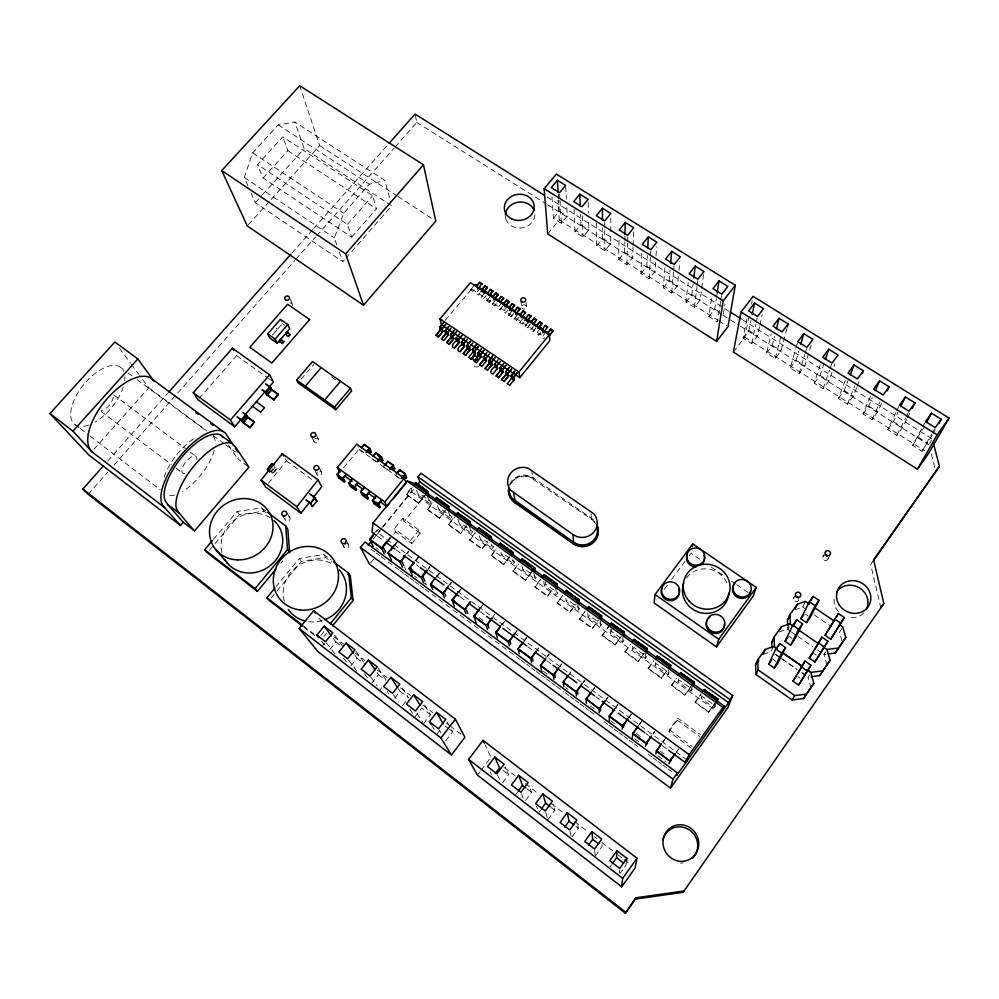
<?xml version="1.0" encoding="UTF-8"?>
<svg xmlns="http://www.w3.org/2000/svg" width="999" height="999" viewBox="0 0 999 999"><rect width="100%" height="100%" fill="white"/><g stroke="black" fill="none" stroke-linecap="round" stroke-linejoin="round"><path stroke-width="0.75" stroke-dasharray="5 3.75" d="M596.428 223.202L596.765 245.704L604.832 250.799L610.701 243.594L610.739 233.067M610.739 231.556L610.789 218.019M611.525 628.721L611.5 631.393L624.013 640.371L622.714 642.107L610.214 633.129L610.239 629.133M633.091 247.078L632.754 257.48L626.885 264.735L618.731 259.59L619.043 237.774M609.515 625.174L602.11 635.589L615.084 644.942L620.654 636.975M618.731 259.59L624.6 252.347L624.825 241.895M624.862 240.409L624.962 235.939M626.885 264.735L627.434 243.032M627.472 241.483L627.597 236.825M633.141 245.592L633.628 230.744M622.714 642.107L622.976 635.589M655.606 262.25L655.019 271.491L649.163 278.821L640.933 273.614L641.895 252.098M644.268 653.159L638.099 661.513L624.974 652.072L630.556 644.08M640.933 273.614L646.79 266.308L647.352 255.469M649.163 278.821L650.374 257.405M650.461 255.881L650.724 251.298M656.006 256.081L656.593 246.828M632.592 649.213L633.89 647.464L646.515 656.53L645.229 658.279L632.592 649.213L632.804 646.128M678.396 276.536L677.522 285.664L671.665 293.044L663.348 287.787L664.984 266.571M619.318 873.089L619.58 869.979M663.348 287.787L669.205 280.419L670.104 269.73M638.099 661.513L643.681 653.496M671.665 293.044L673.551 271.94M673.688 270.429L674.088 265.909M678.983 270.454L679.857 261.338M645.229 658.279L645.866 652.272M703.558 274.5L700.249 299.962L694.405 307.417L686.001 302.098L688.149 282.692M686.001 302.098L691.845 294.68L693.081 284.141M666.62 671.041L661.338 678.271L648.089 668.718L653.696 660.689M382.717 526.735L411.251 491.683L411.8 487.137M694.405 307.417L696.965 286.626M697.152 285.14L697.702 280.682M626.373 862.337L626.036 864.997L620.042 873.438M655.207 665.459L656.493 663.698L669.255 672.864L667.969 674.625L655.207 665.459L655.606 662.499M720.641 301.461L717.382 321.928L708.89 316.558L711.887 295.979M708.89 316.558L714.722 309.078L716.308 298.689M716.533 297.215L717.207 292.757M720.866 300L721.565 295.617M661.338 678.271L666.458 670.891M723.201 314.423L724.924 304.096M667.969 674.625L669.005 668.855M690.983 686.688L684.839 695.192L671.44 685.539L676.56 678.159M759.515 326.873L757.479 336.001L751.66 343.606L743.044 338.149L747.015 318.444M733.378 352.06L744.804 337.175L749.125 316.009M751.585 303.908L752.197 300.886M743.044 338.149L748.863 330.569L750.973 320.429M678.046 681.867L679.332 680.094L692.232 689.36L690.946 691.133L678.046 681.867L678.658 679.045M751.66 343.606L755.893 324.026M756.218 322.515L757.192 317.994M691.383 748.126L668.905 731.693L669.342 729.745L677.697 718.156L700.324 734.59M759.852 325.349L762.212 314.71M668.905 731.693L677.21 720.179L677.697 718.156M786.95 328.409L781.056 350.836L775.249 358.504L766.533 352.997L771.216 333.629M684.839 695.192L690.809 686.625M766.533 352.997L772.352 345.354L774.587 336.326M775.249 358.504L781.717 333.341M690.946 691.133L692.382 685.626M714.722 703.708L708.578 712.299L695.042 702.547L701.036 693.955M811.151 345.254L804.857 365.821L799.063 373.551L790.259 367.994L795.666 348.963M796.091 347.502L797.339 343.107M790.259 367.994L796.053 360.289L798.626 351.411M701.136 698.451L702.422 696.665L715.446 706.018L714.16 707.816L701.136 698.451L701.947 695.754M799.063 373.551L804.744 354.657M805.182 353.196L806.493 348.838M831.955 372.315L828.908 380.969L823.126 388.761L814.222 383.141L820.391 364.46M814.222 383.141L820.017 375.362L824.874 360.839M247.964 185.889L244.28 177.497L252.622 152.847L278.246 124.85L294.855 122.065L384.84 180.432L390.859 202.772M708.578 712.299L714.585 703.683M823.126 388.761L829.557 370.217M830.057 368.781L831.543 364.498M833.978 366.546L835.002 363.648M714.16 707.816L716.483 701.261M856.618 387.774L853.208 396.266L847.439 404.133L838.448 398.451L845.366 380.132M336.838 244.905L334.34 237.887L343.731 213.249L369.318 184.228L384.84 180.432M838.448 398.451L844.23 390.609L848.039 380.631M847.439 404.133L854.644 385.939M857.179 386.363L860.014 379.283M881.543 403.409L877.771 411.725L872.015 419.667L862.924 413.923L870.629 395.966M862.924 413.923L868.693 406.019L872.327 397.627M872.015 419.667L880.007 401.848M793.456 598.276L794.467 596.041M773.388 646.503L771.103 651.51L762.974 654.445M779.058 632.005L787.137 629.083L789.635 623.801M789.185 626.96L787.936 629.607L787.786 626.885M822.976 556.93L824.712 553.271M906.73 419.205L902.609 427.36L896.852 435.364L887.674 429.558L896.165 411.975M896.815 410.626L898.775 406.568M794.655 609.902L802.697 607.005L805.406 601.435M887.674 429.558L893.431 421.578L898.089 412M827.959 559.078L829.744 555.432M896.852 435.364L905.643 417.919M906.318 416.583L908.353 412.55M907.417 417.857L910.176 412.425M932.204 435.189L921.965 451.236L912.674 445.367L921.99 428.171M922.701 426.848L924.849 422.877M912.674 445.367L923.513 427.934M921.965 451.236L931.567 434.178M932.317 432.867L934.527 428.933M932.954 433.853L935.214 429.87M929.632 443.731L931.655 440.159M872.876 561.013L870.741 564.635L880.843 607.904M809.477 674.937L808.066 677.272L810.926 687.974M825.486 651.972L823.963 654.457L826.96 665.134M825.586 652.072L824.063 654.557L826.797 654.095M842.007 628.221L839.572 632.167L842.494 642.644M609.702 867.319L611.413 864.909M595.179 856.106L602.035 846.553L601.922 843.568M676.897 751.236L678.608 748.85M676.798 751.61L678.496 749.225M663.311 741.258L665.883 737.699M663.099 741.832L664.897 739.347M695.042 702.547L700.898 694.417M572.29 836.588L578.296 828.308L577.385 822.801M653.071 733.741L654.782 731.38M653.009 734.14L654.72 731.78M638.773 725.049L642.207 720.341M638.561 725.699L641.258 722.002M671.44 685.539L676.473 678.633M547.952 819.63L554.82 810.251L553.196 804.232M628.646 717.607L631.218 714.085M628.608 718.031L631.181 714.522M615.347 707.841L617.919 704.332M538.773 812.549L540.484 810.201M615.172 708.503L617.869 704.832M648.089 668.718L653.621 661.188M606.181 699.312L607.904 696.99M606.181 699.762L607.904 697.439M525.574 800.524L531.593 792.394L529.108 785.401M664.273 589.285L667.969 584.315M671.653 579.345L685.514 560.714M689.21 555.744L691.058 553.259L701.211 560.239M592.17 690.809L594.742 687.337M592.919 690.284L594.717 687.861M515.634 794.68L517.357 792.357M624.974 652.072L630.519 644.605M583.104 682.367L584.827 680.057M583.141 682.829L584.865 680.531M615.084 644.942L621.266 636.65M610.214 633.129L611.5 631.393M502.584 782.791L508.603 774.725L505.244 766.82M600.436 626.098L601.735 624.375L589.348 615.496L588.061 617.207L600.436 626.098L600.299 619.33M569.23 673.95L570.953 671.665M569.118 674.662L570.916 672.252M602.11 635.589L608.591 626.96M477.422 775.124L480.119 771.553M481.019 770.354L490.909 757.242L485.002 744.58M559.415 666.745L561.138 664.46M559.49 667.232L562.062 663.811M585.002 611.388L579.482 619.293L592.32 628.546L597.864 620.616M592.32 628.546L598.513 620.329M579.482 619.293L585.039 611.95M578.384 610.252L579.682 608.541L567.42 599.75L566.133 601.448L578.384 610.252L577.859 603.234M546.54 657.28L549.125 653.87M547.352 656.818L549.163 654.432M536.825 650.137L538.548 647.876M536.925 650.649L538.648 648.388M562.587 595.292L557.08 603.146L569.792 612.312L575.312 604.42M569.792 612.312L575.986 604.158M524.025 641.52L527.634 636.8M557.08 603.146L562.649 595.866M540.384 579.358L534.915 587.175L547.489 596.241L552.984 588.399M547.489 596.241L552.809 589.323M543.756 581.418L544.418 585.851L556.543 594.567L557.842 592.869L545.716 584.165L545.279 581.193M445.754 740.721L452.659 731.718L450.586 728.021M523.726 641.221L526.573 637.512M544.418 585.851L545.716 584.165M437.013 733.965L439.597 730.606M515.072 632.929L516.97 630.456M515.197 633.453L517.095 630.993M534.927 579.033L536.226 577.347L524.213 568.731L522.927 570.404L534.927 579.033L533.653 571.54M423.601 723.626L430.507 714.685L424.225 704.295M501.498 624.887L503.409 622.427M501.823 625.212L505.444 620.529M534.915 587.175L540.484 579.957M414.947 716.932L421.853 708.041L430.507 714.685M492.944 616.67L494.842 614.223M531.63 572.327L525.424 580.344L531.818 571.341M402.547 705.594L407.729 698.95M513.536 563.648L514.835 561.987L502.934 553.446L501.635 555.107L513.536 563.648L512.687 559.677M480.457 607.504L482.355 605.069M480.769 607.904L483.479 604.42M525.424 580.344L512.974 571.366L518.419 563.598M512.974 571.366L518.543 564.21M394.842 697.876L400.025 691.258L398.364 688.723M509.79 556.655L503.583 564.61L509.015 556.843M503.583 564.61L491.258 555.719L496.678 547.989M491.258 555.719L496.828 548.626M475.149 532.542L469.755 540.234L481.955 549.025L487.287 542.27M379.995 689.947L381.718 687.749M492.345 548.426L493.643 546.778L481.868 538.324L480.569 539.959L492.345 548.426L491.321 544.343M458.678 591.508L460.589 589.098M459.028 591.932L461.738 588.473M371.516 683.403L378.421 674.65L376.76 672.227M449.363 584.665L451.261 582.255M449.587 585.264L451.486 582.854M481.955 549.025L487.362 541.308M436.176 576.885L439.985 572.09M471.366 533.354L472.664 531.718L461.001 523.339L459.702 524.975L471.366 533.354L468.943 524.962M436.6 577.26L440.222 572.702M469.755 540.234L475.337 533.191M350.999 665.809L357.055 658.216L354.32 654.42M428.159 569.517L430.057 567.132M466.77 525.786L460.551 533.603L465.934 525.924M427.909 568.906L429.807 566.52M268.394 483.366L286.463 460.814L285.065 458.441M414.847 561.201L418.656 556.455M416.196 560.476L418.918 557.08M450.586 518.419L451.885 516.795L440.347 508.516L439.048 510.127L450.586 518.419L447.814 509.815M460.551 533.603L448.464 524.9L453.846 517.245M448.464 524.9L454.982 516.758M411.775 543.668L420.179 533.229L418.931 530.082L402.747 518.319L394.293 528.746L395.691 531.905L411.775 543.668L410.477 540.571L394.293 528.746M405.719 554.495L408.579 550.936M329.845 649.475L335.889 641.957L332.28 637.087M406.943 553.933L408.853 551.573M445.579 510.589L439.36 518.331L444.717 510.701M430.02 503.633L431.318 502.035L419.88 493.818L418.581 495.429L430.02 503.633L426.898 494.805M323.801 636.713L326.735 633.079M439.36 518.331L427.397 509.715L432.742 502.11M427.397 509.715L432.992 502.797M321.815 646.815L324.712 643.219M410.477 540.571L418.931 530.082M388.161 539.71L390.06 537.362M424.6 495.529L418.381 503.221L423.713 495.616M388.461 540.359L390.359 538.011M370.454 563.036L375.312 557.055M387.924 541.483L392.782 535.489M393.756 534.29L395.691 531.905M420.179 533.229L404.096 521.54L426.698 493.656M320.841 635.476L324.65 630.756M394.68 544.505L397.54 540.971M394.205 546.103L397.827 541.62M546.353 331.543L541.895 337.025L544.305 338.798M535.814 327.959L533.154 331.418L530.744 329.658L534.315 325.287M533.154 331.418L535.676 328.321M540.771 327.872L536.313 333.341L538.723 335.102L540.409 333.029M418.381 503.221L406.531 494.692L406.256 493.993L411.863 487.112M375.324 532.155L377.235 529.82M406.531 494.692L412.125 487.824M376.723 531.48L378.546 529.258M540.484 332.729L538.723 335.102M381.73 527.947L377.797 532.779L687.424 760.251M373.102 539.223L376.024 535.626M376.998 534.44L381.868 528.459M382.842 527.26L414.96 487.812M527.897 322.902L525.212 326.173L527.872 322.714M530.244 324.288L527.597 327.747L525.199 325.986M527.597 327.747L530.119 324.65M596.765 245.704L602.634 238.511L602.559 227.934M532.554 327.66L530.744 329.658M519.18 316.983L516.52 320.417L519.055 317.345M522.365 319.243L519.68 322.515L523.226 317.969M519.655 322.327L522.052 324.076L523.813 321.715M511.326 311.963L508.653 315.209L513.086 309.615M513.661 313.336L511.013 316.77L513.536 313.698M516.833 315.597L514.16 318.856L518.593 313.249M574.038 209.166L575.012 231.943L583.004 237L588.873 229.857L588.611 219.193M502.672 306.081L500.024 309.515L502.559 306.456M507.592 305.994L503.159 311.588L505.506 313.137L508.166 309.702M275.749 587.012L299.35 558.466L323.813 554.545L331.256 560.114M271.129 598.089L275.999 592.182M276.985 590.996L301.386 561.438L325.699 557.542L331.855 562.162M575.012 231.943L580.881 224.825L580.519 214.111M494.892 301.111L492.207 304.345L496.653 298.776M551.972 196.803L553.458 218.331L561.363 223.326L567.245 216.234L566.695 205.444M280.856 563.149L282.804 560.801M496.316 303.546L494.555 305.894L496.241 303.858M502.122 302.385L497.652 307.767L500.024 309.515M343.581 467.757L358.991 449.263L357.867 446.728M553.458 218.331L559.34 211.264L558.678 200.424M489.448 297.515L486.763 300.736L491.196 295.18M490.846 299.95L489.098 302.285L491.633 299.238M547.689 233.878L559.24 219.98L558.004 200.1M480.332 288.024L475.861 293.369L478.221 295.092L479.907 293.069M483.978 293.743L481.318 297.14L483.653 298.689L486.188 295.642M485.402 296.353L483.653 298.689M473.176 286.775L470.492 289.985L474.038 285.514M445.367 320.254L471.603 288.948L471.116 286.426M470.454 289.785L472.802 291.508L475.449 288.112M272.877 473.264C282.842 457.792 273.838 477.772 270.766 471.703M209.315 550.362L239.523 514.697L263.923 511.213L266.308 512.999M269.705 472.502L274.213 467.182L274.962 467.732L271.353 471.99M213.511 539.298L237.113 511.476L261.676 507.954L266.483 511.563M300.999 379.345L313.848 364.385M247.69 466.246L237.662 458.803L239.448 456.705M251.024 192.882L255.307 202.685L342.819 261.738L344.855 259.415M345.866 258.242L391.67 205.744L304.233 148.601L294.855 122.065M351.66 237.138L376.448 208.828L372.639 195.679L282.742 136.875L257.492 164.56L263.074 177.997L351.66 237.138L347.427 224.375L257.492 164.56M272.415 335.09L282.43 323.626L280.919 320.429M347.427 224.375L372.639 195.679M198.976 398.539L236.651 355.607L235.252 353.147M88.199 494.318L107.83 472.102M114.036 465.084L294.88 260.414M295.916 259.24L315.547 237.025M316.583 235.851L394.081 148.139M395.117 146.965L416.82 122.415L415.022 114.086M107.717 461.026L167.72 393.269M291.895 253.097L312.587 229.733M313.624 228.559L388.124 144.455M94.031 449.225L148.751 387.824L139.585 375.449M248.314 224.787L270.042 200.674M271.079 199.538L319.705 145.592L299.712 85.739M255.307 202.685L261.551 195.779M262.6 194.63L304.233 148.601M263.074 177.997L287.887 150.662L282.742 136.875M594.805 522.252A15.747 15.01 -0.8 0 0 591.833 519.555L529.482 476.798A14.735 13.899 -8.9 0 0 510.352 484.727M546.99 196.965L729.108 311.338M742.307 319.618L932.342 438.973M559.34 211.264L567.245 216.234M580.881 224.825L588.873 229.857M602.634 238.511L610.701 243.594M624.6 252.347L632.754 257.48M646.79 266.308L655.019 271.491M669.205 280.419L677.522 285.664M691.845 294.68L700.249 299.962M714.722 309.078L719.567 312.138M748.863 330.569L757.479 336.001M772.352 345.354L781.056 350.836M796.053 360.289L804.857 365.821M820.017 375.362L828.908 380.969M844.23 390.609L853.208 396.266M868.693 406.019L877.771 411.725M893.431 421.578L902.609 427.36M918.418 437.312L927.696 443.156M416.82 122.415L546.166 203.871M547.489 204.695L721.715 314.423M723.039 315.247L738.885 325.224M740.197 326.061L928.945 444.917M559.24 219.98L717.494 319.93M718.805 320.754L726.723 325.749M744.804 337.175L924.762 450.824M319.705 145.592L396.653 195.629M397.952 196.478L433.166 219.38M278.246 124.85L369.318 184.228M287.887 150.662L376.448 208.828M471.603 288.948L544.705 337.262M486.725 300.549L489.098 302.285M492.182 304.158L494.555 305.894M508.628 315.035L511.013 316.77M514.135 318.669L516.52 320.417M252.622 152.847L343.731 213.249M244.28 177.497L334.34 237.887M802.697 607.005L806.518 609.602M814.148 614.81L831.942 626.96M805.681 614.373L807.916 615.896M711.363 567.22L724.05 575.948M731.668 581.181L735.476 583.803M736.738 584.665L748.164 592.519M787.137 629.083L790.958 631.718M791.658 632.18L797.327 636.113M797.876 636.463L812.786 646.753M817.694 650.162L821.515 652.797M788.748 636.101L792.12 638.423M814.073 653.596L816.333 655.157M509.602 484.453A15.547 14.66 -8.9 0 1 533.291 477.897L591.795 518.581A15.784 15.047 -0.8 0 1 594.78 521.278M775.961 654.507L780.943 657.979M782.18 658.841L797.115 669.255M802.085 672.714L805.818 675.324M774.924 654.17L780.032 657.729M781.305 658.616L796.603 669.28M801.697 672.839L805.519 675.499M772.452 658.928L775.811 661.276M797.789 676.635L800.062 678.221M282.43 323.626L284.89 325.337M276.049 328.234C279.495 328.259 274.663 333.778 273.526 331.119M331.481 376.81L336.513 380.357M236.651 355.607L267.32 377.572M268.544 378.459L272.228 381.094M364.111 452.847L359.877 450.062M375.899 461.313L371.64 458.491M383.316 466.633L388.998 470.966M396.328 475.974L400.786 479.183M358.991 449.263L401.111 479.495M411.251 491.683L716.62 711.226M406.256 493.993L418.119 502.522M427.147 509.04L439.123 517.657M448.251 524.238L460.339 532.942M469.567 539.585L481.78 548.389M491.096 555.094L503.434 563.985M512.837 570.766L525.312 579.745M534.815 586.588L547.415 595.666M557.005 602.584L569.742 611.75M579.445 618.731L592.307 627.996M602.097 635.064L615.097 644.417M624.999 651.56L638.136 661.013M648.151 668.231L661.413 677.784M671.528 685.077L684.939 694.742M695.167 702.097L708.728 711.862M677.21 720.179L699.675 736.513M669.342 729.745L691.97 746.278M286.463 460.814L313.274 480.482M377.397 536.076L383.666 540.684M396.216 549.912L402.485 554.52M416.296 564.685L418.806 566.52M460.227 596.99L466.508 601.61M480.319 611.763L485.339 615.459M528.009 646.852L533.029 650.536M546.84 660.701L551.86 664.385M595.791 696.703L600.811 700.399M646.003 733.628L648.513 735.476M662.325 745.629L667.344 749.325M479.021 617.582L485.152 622.102M636.475 733.641L641.271 737.187M660.152 751.098L665.009 754.67M376.061 547.664L378.346 549.35M414.772 576.261L417.107 577.984M424.113 583.154L426.448 584.877L425.362 582.355M543.331 671.191L547.052 673.95M565.521 687.587L568.031 689.447M590.259 705.856L597.165 710.951M610.614 720.891L616.433 725.187M634.69 738.673L641.733 743.88M657.841 755.768L666.146 761.9M269.493 470.579L272.665 472.914M371.029 549.175L374.787 551.947M376.036 552.884L379.795 555.656M381.044 556.593L398.589 569.567M399.85 570.491L403.608 573.276M404.857 574.2L408.616 576.985M409.865 577.909L413.623 580.694M414.885 581.618L418.643 584.39M419.892 585.327L423.651 588.099M424.9 589.035L520.129 659.477M521.378 660.401L525.137 663.186M526.398 664.11L530.157 666.895M531.406 667.819L535.164 670.604M536.413 671.528L540.172 674.313M541.433 675.237L545.192 678.021M546.441 678.945L550.199 681.73M551.448 682.654L555.207 685.439M556.468 686.363L563.985 691.92M565.234 692.844L568.993 695.629M570.254 696.553L574.013 699.337M575.262 700.262L579.02 703.046M580.269 703.97L584.028 706.755M585.289 707.679L589.048 710.464M590.297 711.388L594.055 714.173M604.083 721.59L607.842 724.362M609.09 725.299L612.849 728.071M614.098 729.008L617.857 731.78M619.118 732.704L622.877 735.489M624.125 736.413L627.884 739.198M629.133 740.122L632.891 742.906M634.153 743.83L637.911 746.615M647.939 754.033L651.698 756.805M652.946 757.741L656.705 760.514M657.954 761.45L661.713 764.223M662.974 765.159L666.733 767.931M667.981 768.855L671.74 771.64M148.751 387.824L206.93 430.906M213.112 435.489L224.263 443.743M225.499 444.667L235.402 451.998M120.767 367.507L123.277 369.368M128.284 373.077L132.043 375.861M137.063 379.57L205.956 430.606M113.799 394.892L185.24 448.401M190.172 452.097L196.328 456.705M101.086 411.363L171.291 464.423M176.224 468.144L182.38 472.802M75.437 424.9L79.133 427.722M80.357 428.658L88.961 435.239M90.185 436.176L160.227 489.71M333.953 636.725L343.843 644.318M354.957 652.859L364.847 660.439M377.197 669.929L387.075 677.522M400.674 687.949L410.552 695.541M422.914 705.032L432.792 712.612M446.378 723.051L448.851 724.949M450.087 725.898L461.213 734.44M504.458 767.644L515.559 776.161M525.412 783.74L538.973 794.143M551.298 803.608L564.847 814.023M574.712 821.59L588.261 831.992M594.43 836.725L596.89 838.623M601.823 842.407L612.911 850.923M617.844 854.707L622.777 858.491M624.013 859.44L630.169 864.172M335.889 641.957L340.634 645.604M357.055 658.216L365.434 664.672M378.421 674.65L385.689 680.244M400.025 691.258L408.591 697.839L400.611 685.426M445.005 725.836L448.276 728.358M449.375 729.195L452.659 731.718M502.997 770.416L508.603 774.725M527.047 788.91L531.593 792.394M551.373 807.604L554.82 810.251M575.973 826.523L578.296 828.308M303.197 625.711L316.508 635.963M303.646 627.035L315.959 636.538M321.541 641.021L325.262 645.791M326.448 642.894L337.275 656.967M343.594 658.229L346.391 661.937M237.113 511.476L239.523 514.697M348.551 659.977L356.718 670.941M119.43 348.214L130.432 363.062M131.344 364.31L138.674 374.2M318.993 617.956L323.451 623.988M334.528 635.152L344.193 648.339M364.623 673.925L368.931 679.844M370.904 677.26L377.272 686.138M355.756 650.961L363.686 662.175M387.1 691.445L388.823 693.918M261.676 507.954L263.923 511.213M299.35 558.466L301.386 561.438M393.419 694.605L398.376 701.86M378.034 668.044L386.101 679.982M228.396 445.054L237.662 458.803M282.155 515.134L285.514 520.229M409.827 709.203L413.236 714.36M287.175 513.361L289.66 517.195M417.07 713.523L422.789 722.364M323.813 554.545L325.699 557.542M431.68 725.424L434.727 730.306M272.952 464.485L274.962 467.732M439.335 730.119L440.934 732.766M342.182 543.881L344.255 547.514M447.127 721.865L449.887 726.797M346.366 540.771L348.713 544.979M315.185 471.053L316.983 474.363M319.305 468.019L321.666 472.44M311.663 437.15L314.061 441.783M316.171 434.852L318.531 439.498M490.147 771.79L491.446 774.4M497.527 775.062L499.925 780.132M404.445 566.908L405.656 569.517M289.935 298.551L292.42 304.083M402.747 518.319L404.096 521.54M521.466 793.643L523.626 799M416.658 490.209L418.581 495.429M339.323 251.923L342.819 261.738M536.513 806.168L537.412 808.715M437.562 505.756L439.048 510.127M545.654 812.437L547.489 818.193M457.967 519.293L459.702 524.975M479.445 535.814L480.569 539.959M931.268 453.946L935.901 472.015M501.011 552.422L501.635 555.107M570.029 831.23L571.153 836.463M522.04 565.834L522.927 570.404M531.655 470.079L532.854 478.546M533.291 477.897L533.441 478.946A15.509 14.635 -8.9 0 0 509.79 485.477M505.132 213.911L505.731 218.519M555.644 587.312L556.543 594.567M520.804 300.349L521.665 307.33A2.435 2.185 -7.7 0 1 524.787 304.857A2.435 2.185 -7.7 0 1 525.874 308.391A2.435 2.185 -7.7 0 1 521.84 307.879M525.998 302.41L526.485 306.606M565.834 598.588L566.133 601.448M594.705 850.474L595.067 854.694M558.291 194.218L558.578 198.863M559.64 194.243L559.915 198.826M560.002 200.362L561.363 223.326M587.849 613.061L588.061 617.207M565.734 186.938L566.371 199.276M591.096 513.898L591.271 519.18L594.13 521.778A14.96 14.248 -0.8 0 1 595.579 523.838M582.317 215.834L583.004 237M591.795 518.581L591.833 519.555M588.199 202.435L588.461 213.099M604.707 222.44L604.732 228.409M604.745 229.895L604.832 250.799M221.928 552.497A31.668 29.008 -34.7 0 1 234.915 519.617A31.668 29.008 -34.7 0 1 270.317 517.769M322.277 620.554A32.368 30.257 -35.9 0 1 308.466 621.665M284.328 601.211A32.368 30.257 -35.9 0 1 296.753 566.67A32.368 30.257 -35.9 0 1 333.466 564.797M686.438 578.009A23.302 22.153 19.3 0 1 709.452 569.255A23.302 22.153 19.3 0 1 727.984 585.976M124.813 376.748A36.601 18.057 -50.7 0 1 124.65 380.644M123.202 387.088A36.601 18.057 -50.7 0 1 94.98 422.127M88.636 425.124A36.601 18.057 -50.7 0 1 80.17 426.436M78.871 426.248A36.601 18.057 -50.7 0 1 83.679 384.64A36.601 18.057 -50.7 0 1 123.664 371.316M213.212 436.201A37.45 15.747 -51.6 0 1 215.309 443.931M214.248 450.462A37.45 15.747 -51.6 0 1 182.417 491.62M174.65 495.005A37.45 15.747 -51.6 0 1 166.371 494.405M164.198 477.122A37.45 15.747 -51.6 0 1 196.528 437.05M184.74 473.514A10.702 4.495 -51.6 0 1 182.692 467.12A10.702 4.495 -51.6 0 1 191.671 456.755A10.702 4.495 -51.6 0 1 196.778 459.627M113.262 397.015A10.477 5.107 -50.8 0 1 101.236 410.427M314.71 438.973A2.51 2.285 -25.2 0 1 318.681 439.872A2.51 2.285 -25.2 0 1 315.884 442.957A2.51 2.285 -25.2 0 1 314.273 439.448M828.121 558.441A2.71 2.498 23.3 0 1 825.624 560.539A2.71 2.498 23.3 0 1 822.851 558.441A2.71 2.498 23.3 0 1 824.4 555.619M798.713 599.512A2.735 2.547 25.6 0 1 794.842 601.485A2.735 2.547 25.6 0 1 794.23 597.202M289.935 302.947A2.41 2.123 -21.2 0 1 292.407 305.731M478.471 366.084A2.46 2.248 -11.5 0 1 475.024 366.596A2.46 2.248 -11.5 0 1 474.587 363.449M288.661 516.458A2.572 2.36 -31.4 0 1 289.935 519.38A2.572 2.36 -31.4 0 1 286.913 521.078A2.572 2.36 -31.4 0 1 285.115 518.444M319.755 471.053A2.535 2.323 -26.8 0 1 321.666 474.05A2.535 2.323 -26.8 0 1 318.069 475.524A2.535 2.323 -26.8 0 1 317.42 472.003M347.39 543.681A2.585 2.41 -30.1 0 1 348.726 546.665A2.585 2.41 -30.1 0 1 345.691 548.389A2.585 2.41 -30.1 0 1 343.831 545.704M534.927 214.835A14.835 12.987 -7.6 0 1 520.429 228.047A14.835 12.987 -7.6 0 1 505.357 216.284M863.735 612.999A17.27 15.922 27.7 0 1 847.539 617.057M838.623 611.688A17.27 15.922 27.7 0 1 834.177 598.389M683.378 862.811A18.282 17.483 61.1 0 1 680.294 863.024"/><path stroke-width="1.5" d="M609.303 721.128L609.34 716.008L614.485 709.003M611.363 623.251L624.363 632.005L624.175 636.45M624.987 234.44L625.249 222.502L633.728 227.784L627.634 235.277L619.155 229.982L625.249 222.502M622.24 729.12L622.389 726.098L623.738 724.263L623.576 727.297M627.784 718.781L622.614 726.236L627.759 719.205M647.764 247.715L648.326 236.875L656.892 242.208L650.799 249.762L642.245 244.405L648.326 236.875M612.275 863.71L616.558 857.716L616.945 850.736L626.873 858.353L626.535 861.013M634.215 639.622L647.377 648.488L647.015 652.01M670.616 263.611L671.64 251.386L680.294 256.78L674.213 264.41L665.559 258.991L671.64 251.386M632.317 738.136L632.717 733.716M645.529 746.315L645.928 743.468L632.742 733.703L637.924 726.236M720.429 713.96L724.725 706.43L412.362 482.604L407.192 481.043L373.002 522.889L371.99 532.092L376.323 535.277M621.703 886.862L622.664 878.371L636.987 858.178L483.041 740.359L468.618 759.39L477.422 775.124L621.703 886.862L635.102 867.956L636.987 858.178M655.057 594.53L654.108 602.946L716.433 646.865L753.234 596.016L756.268 587.412L692.769 543.906L655.057 594.53L718.718 639.248L716.433 646.865M693.793 278.109L695.204 266.059L703.945 271.503L697.889 279.196L689.135 273.726L695.204 266.059M657.317 656.156L670.654 665.147L670.054 668.518M651.36 736.113L646.166 743.593L651.298 736.513M646.865 744.48L647.277 741.608L645.953 743.443M717.207 292.757L719.018 280.894L727.859 286.388L721.802 294.156L712.961 288.624L719.018 280.894M716.595 341.383L723.201 300.824L735.314 285.277L556.406 174.101L544.168 188.661L547.689 233.878L716.595 341.383L728.034 326.586L735.314 285.277M692.282 546.578L692.769 543.906M625.424 913.261L635.714 897.814L684.015 890.983L683.141 892.332L635.401 899.088L625.424 913.261L88.199 494.318L82.88 489.06L103.571 465.696M655.856 753.945L656.455 750.773L661.6 743.643M741.033 312L733.378 352.06L917.444 469.218L928.695 453.321L949.05 418.082L753.121 296.341L741.033 312L937.149 434.865L949.05 418.082M752.172 314.635L754.582 303.034L763.561 308.629L757.517 316.483L748.538 310.876L754.582 303.034M680.656 672.876L694.168 681.992L693.331 685.202M776.448 328.808L779.058 318.269L788.136 323.926L787.349 326.91M669.068 763.698L669.73 761.026L675.187 753.621M635.401 899.088L635.714 897.814M670.391 761.837L671.078 759.153M670.491 788.111L673.039 779.145L677.459 772.939L364.947 541.945L360.464 547.452L369.48 564.235L670.491 788.111L727.921 707.504L732.704 695.479L420.966 473.251L418.044 476.848L419.817 481.83L728.596 702.634L676.748 775.349L677.459 772.939M800.773 344.018L803.783 333.666L812.949 339.373L806.93 347.377L797.751 341.646L803.783 333.666M704.245 689.76L717.931 699L716.845 702.072M825.361 359.39L828.77 349.225L838.049 354.995L832.042 363.074L822.751 357.267L828.77 349.225M850.224 374.937L854.033 364.96L863.411 370.791L862.274 373.626M728.596 702.634L732.704 695.479M807.142 669.992L810.888 672.602L813.798 683.428L803.571 698.513L792.17 699.987L756.043 674.537L755.581 664.81L757.654 659.989L765.147 649.487L773.388 646.503L777.135 649.113M875.349 390.646L879.582 380.856L889.06 386.763L887.174 390.921M762.974 654.445L765.147 649.487M756.043 674.537L758.129 669.842L757.654 659.989M772.015 647.777L771.74 642.27L774.025 637.162L781.443 626.76L789.635 623.801L792.956 626.061M780.244 629.382L781.443 626.76M787.712 625.524L787.399 620.067L789.897 614.672L797.239 604.37L805.406 601.435L809.265 604.07M768.706 664.198L775.786 649.038L779.682 643.556L785.551 647.627L778.059 662.849L774.312 668.131L768.706 664.198L771.703 659.989M795.304 608.516L797.239 604.37M778.371 646.353L779.682 643.556M785.052 641.308L792.806 625.224L796.665 619.792L802.522 623.813L794.355 639.972L790.646 645.192L785.052 641.308L788.011 637.137M794.03 625.224L796.665 619.792M900.748 406.518L905.406 396.94L914.997 402.909L912.237 408.341M774.312 668.131L781.655 653.121L785.551 647.627M800.898 618.768L809.302 601.773L813.124 596.403L818.98 600.374L810.164 617.432L806.493 622.614L800.898 618.768L803.833 614.635M811.151 600.374L813.124 596.403M790.646 645.192L798.663 629.258L802.522 623.813M806.493 622.614L815.159 605.756L818.98 600.374M926.423 422.577L931.518 413.199L941.22 419.243L938.96 423.226M792.931 681.156L805.007 661.126L810.938 665.247L798.588 685.127L792.931 681.156L796.665 675.848M668.593 750.249L684.914 762.249L689.198 754.695L722.914 707.442L724.725 706.43M798.176 673.164L805.007 661.126M917.444 469.218L937.149 434.865M809.24 658.066L821.952 637.15L827.871 641.221L814.897 661.987L809.24 658.066L812.936 652.809M815.184 648.888L821.952 637.15M825.049 635.327L838.386 613.548L844.292 617.557L830.706 639.21L825.049 635.327L834.664 619.917M836.151 617.37L838.386 613.548M798.588 685.127L810.938 665.247M792.17 699.987L794.779 695.616L806.343 694.118L813.798 683.428M814.897 661.987L827.871 641.221M830.706 639.21L844.292 617.557M933.453 443.281L939.397 466.308L873.413 560.826M803.571 698.513L806.343 694.118M811.151 676.685L819.667 675.586L830.044 660.302L827.097 649.575L823.213 646.877M830.044 660.302L819.667 675.586M828.208 653.908L835.264 652.996L845.778 637.512L842.806 626.91L840.234 625.149M845.778 637.512L835.264 652.996M880.843 607.904L883.84 603.508L873.588 559.815L939.397 466.308M683.141 892.332L883.84 603.508M941.22 419.243L935.264 427.622L925.561 421.553L931.518 413.199M755.581 664.81L758.865 660.202M771.74 642.27L773.363 639.997M787.399 620.067L789.822 616.683M626.873 858.353L619.705 868.418L609.777 860.776L616.945 850.736M716.258 701.335L717.931 699M716.483 701.261L717.769 699.45L709.315 693.356L717.769 699.45M674.225 755.194L669.954 761.151L656.455 750.773M588.374 845.291L592.657 839.347L591.957 831.568L601.76 839.085L594.592 849.063L584.777 841.495L591.957 831.568M660.414 745.566L656.393 751.148L669.73 761.026M702.709 691.633L704.382 689.298M914.997 402.909L909.028 411.213L899.437 405.219L905.406 396.94M692.494 684.303L694.168 681.992M692.744 684.253L694.043 682.454L680.881 673.001M718.718 639.248L756.268 587.412M564.735 827.072L569.018 821.178L567.232 812.599L560.052 822.452L569.755 829.919L576.935 820.042L567.232 812.599M632.742 733.703L637.662 726.935M679.083 674.7L680.756 672.389M889.06 386.763L883.079 394.992L873.588 389.061L879.582 380.856M668.968 667.444L670.654 665.147M669.268 667.419L670.566 665.646L657.542 656.281M863.411 370.791L857.417 378.946L848.039 373.077L854.033 364.96M541.346 809.04L545.641 803.196L542.807 793.855L535.614 803.608L545.204 811.001L552.385 801.21L542.807 793.855M614.273 709.727L609.34 716.433L622.389 726.098M655.544 658.166L657.392 655.656M656.218 658.066L657.517 656.306L670.566 665.646M599.113 708.89L605.319 700.474M604.47 702.085L599.325 709.04L586.151 698.9L591.308 691.97M645.529 650.998L647.377 648.488M646.028 650.761L647.327 649L634.44 639.735M587.512 697.552L586.188 699.35L586.438 703.308M588.423 696.34L591.121 692.707M518.206 791.208L522.514 785.414L518.643 775.324L511.438 784.989L520.929 792.294L528.121 782.604L518.643 775.324M632.404 641.583L634.253 639.098M576.073 691.895L582.242 683.516M581.43 685.139L576.273 692.045L563.211 681.98L568.369 675.099M622.502 634.49L624.363 632.005M623.039 634.29L624.338 632.542M564.61 680.669L563.274 682.454L576.061 691.92L576.46 695.941M566.408 678.271L568.219 675.861M495.329 773.563L499.625 767.831L494.755 757.005L487.549 766.57L496.915 773.8L504.12 764.198L494.755 757.005M609.515 625.174L611.363 622.702M610.264 625.137L611.563 623.388L623.189 631.68L611.563 623.388M553.946 679.308L553.246 675.099L558.553 667.881M558.628 668.368L553.471 675.212L540.509 665.234L545.679 658.416M599.712 618.156L601.573 615.684L588.711 606.48L586.863 608.94M600.274 617.981L601.585 616.246L588.96 607.167L597.789 613.536M545.554 659.19L540.609 665.721L553.246 675.099M451.423 754.982L464.91 737.287L455.369 719.18L313.649 610.726L299.176 628.508L317.944 651.61L451.423 754.982L440.934 737.999L299.176 628.508M536.063 651.785L530.906 658.566L535.963 651.273M531.655 662.849L530.681 658.441L532.042 656.668L532.991 661.088M788.136 323.926L782.105 331.855L773.026 326.173L779.058 318.269M577.16 601.985L579.02 599.537L566.296 590.434L564.435 592.857M577.759 601.835L579.058 600.124L575.312 597.427L579.083 600.099M519.505 647.427L523.126 642.707M564.497 593.443L566.296 590.434M554.845 585.976L556.693 583.566L544.105 574.55L542.245 576.947M555.469 585.864L556.768 584.153L554.308 582.367L556.768 584.153M440.934 737.999L455.369 719.18M519.28 653.708L518.044 648.663L522.789 642.469M514.248 634.69L508.566 642.095L514.123 634.165M509.39 645.791L508.354 641.97L509.715 640.209L510.739 644.043M497.502 638.024L495.804 632.267L500.549 626.123M500.024 627.547L495.966 632.792L508.354 641.97M429.408 721.765L436.625 712.412L445.741 719.405L438.524 728.795L429.408 721.765L430.931 724.213M543.081 576.985L544.393 575.287L551.823 580.606M492.157 618.443L486.463 625.786L491.995 617.894M487.512 629.632L486.251 625.661L487.612 623.913L488.861 627.909M532.742 570.142L534.602 567.744L522.14 558.816L520.279 561.213M533.404 570.042L534.715 568.356M476.286 623.364L473.801 616.033L479.508 608.728M478.958 610.227L474.001 616.583L486.251 625.661M413.636 694.78L406.406 704.045L415.434 711.001L422.652 701.698L413.636 694.78L420.204 705.381M470.279 602.372L464.585 609.652L470.092 601.798M465.859 613.648L464.385 609.527L465.734 607.792L467.694 613.311M510.876 554.47L512.737 552.085L500.399 543.256L498.538 545.616M511.563 554.395L512.737 552.085M489.947 538.898L491.258 537.237L480.457 529.482L491.258 537.237M390.896 677.334L383.666 686.525L392.595 693.393L399.812 684.178L390.896 677.334L397.54 687.462M454.37 606.168L452.023 599.974L457.729 592.719M453.583 598.838L457.217 594.23M300.886 513.224L296.84 506.693L318.044 479.882L282.28 453.696L261.051 480.107L265.534 486.925L300.886 513.224L309.44 502.385M313.249 497.564L321.803 486.725L318.044 479.882M458.978 596.066L447.677 587.762L442.932 593.668L448.414 585.876M442.744 593.531L444.093 591.833L445.779 596.116M489.235 538.948L491.096 536.588L478.883 527.847L477.01 530.194M368.406 660.077L361.176 669.18L370.005 675.986L377.222 666.857L368.406 660.077L375.087 669.792M432.779 589.647L430.469 584.065L435.227 578.084M432.067 582.966L430.719 584.665L442.732 593.556L444.43 597.814M421.503 577.859L427.21 570.716M467.807 523.588L469.667 521.241L457.567 512.587L455.706 514.922M468.543 523.563L469.667 521.241M423.489 582.779L421.241 577.26L426.96 570.104M346.154 643.019L338.911 652.035L347.652 658.766L354.882 649.712L346.154 643.019L353.421 653.146M412.287 575.362L409.14 568.331L413.898 562.387M412.575 564.997L414.385 562.737M405.045 556.306L400.287 562.212L404.77 555.681M402.51 567.282L400.087 562.1L401.448 560.402L403.846 565.609M446.59 508.379L448.451 506.056L436.476 497.49L434.615 499.8M447.365 508.379L448.663 506.743L436.913 498.289L448.663 506.743M332.58 625.836L353.072 600.474L350.324 576.011L348.601 573.126L333.728 561.975M384.215 553.783L381.493 547.939L387.2 540.884M425.586 493.319L427.447 491.021L415.596 482.529L413.723 484.827M471.004 344.805L519.792 377.697L549.825 340.647L549.313 334.702L470.404 282.655L440.01 318.868L441.483 324.887M381.805 548.576L387.512 541.533M426.386 493.344L427.447 491.021M316.895 635.064L324.138 626.123L332.779 632.754L325.537 641.72L316.895 635.064L318.756 637.449M330.369 623.688L351.348 597.739L348.601 573.126M391.483 560.002L388.024 552.747L393.731 545.679M390.572 550.599L393.294 547.227M543.206 332.692L547.614 327.073L545.242 325.499L541.708 330.032M504.108 381.506L508.566 375.699L506.218 374.113L501.698 379.72L504.108 381.506L508.641 375.936L508.191 373.289M546.166 332.093L548.776 333.341L546.153 332.055M511.538 378.196L514.148 379.508L511.538 378.196L511.138 375.612L514.772 371.141L511.163 375.824M547.252 333.529L550.799 329.158L553.184 330.731L548.763 336.363M547.265 333.703L550.799 329.158M511.788 377.922L507.292 383.666L509.677 385.277L514.185 379.533M548.513 333.616L546.366 331.73M513.886 379.82L513.536 377.235L517.17 372.764M517.195 372.939L513.536 377.41L511.163 375.786M519.792 377.697L519.005 372.028L549.313 334.702M549 335.889L553.184 330.731M536.151 326.198L539.697 321.853L542.07 323.414L538.536 327.947M536.163 326.386L539.697 321.853M496.141 375.961L500.674 370.367L503.021 371.99L498.551 377.734L496.141 375.961L500.699 370.579L500.262 367.932L502.622 369.555M503.608 363.624L499.975 368.082L500.424 370.716L502.759 372.302L502.36 369.692L505.993 365.234M506.018 365.409L502.36 369.88L499.999 368.256L503.683 363.736M542.07 323.414L537.887 328.546L537.587 325.774L535.264 324.4M503.009 371.953L498.551 377.734M543.431 332.217L543.169 329.445L540.771 327.872L542.932 329.97L543.181 332.517M511.575 368.993L507.942 373.451L508.316 376.049L505.969 374.438L505.556 371.84L509.178 367.382M509.265 367.495L505.581 372.053L507.942 373.638L511.6 369.168M373.351 546.603L369.605 539.173L374.375 533.329M373.102 535.939L369.942 539.822L381.618 548.439L382.967 546.778L385.564 552.122M506.218 374.163L501.698 379.72M542.932 329.97L540.834 328.072M368.244 545.192L371.153 541.608M416.908 485.414L419.817 481.83M487.475 370.242L491.933 364.473L489.61 362.899L485.077 368.469L487.475 370.242L492.007 364.71L491.496 362.025L489.16 360.439L489.647 363.112L492.007 364.71M376.573 502.222L378.758 503.821L380.157 506.88L379.52 507.654L378.072 504.32L381.643 499.95M378.758 503.821L378.134 504.582L372.639 500.599L376.161 496.316M378.221 504.645L381.793 500.274M527.872 322.714L529.657 320.542L532.067 322.315M500.437 361.488L496.79 366.121L494.418 364.323L494.88 366.97L497.215 368.556L496.79 366.084L494.443 364.498L498.051 359.89M401.673 478.096L405.219 473.776L399.637 469.78L396.103 474.1M494.455 364.535L497.052 365.809L497.539 368.444C495.167 363.224 486.975 373.451 493.007 373.988L497.502 368.269L495.129 366.633M401.873 478.359L405.344 474.113L399.862 470.192L399.238 470.954M530.619 322.552L534.165 318.219L536.538 319.78L533.004 324.3M531.53 321.653L534.165 318.219M380.631 502.11L386.838 506.618L384.79 501.985L404.22 478.234L356.73 444.193L337.287 467.495L339.735 472.39M402.684 475.749L405.956 478.096L406.581 477.335L405.219 473.776M533.191 323.876L536.538 319.78M387.799 505.432L389.722 503.084M392.607 499.55L406.069 483.054L404.22 478.234M519.63 315.472L523.151 310.976L525.536 312.699L523.176 311.151M479.57 364.735L484.103 359.178L486.426 360.776L481.968 366.496L479.57 364.735L484.14 359.39L483.379 357.055L485.714 358.629L489.348 354.021M390.846 467.27L394.093 469.605L394.73 468.843L393.294 465.234L387.749 461.263L384.203 465.559M525.511 312.525L521.316 317.62L520.966 314.81L518.656 313.449M486.176 361.089L485.714 358.441L483.341 356.843L483.853 359.528L486.426 360.739M379.52 507.654L374.063 503.683L372.49 500.262L376.074 495.904M523.938 317.432L526.51 318.631M488.873 360.577L491.246 362.187L491.683 364.822L489.348 363.211L488.873 360.577L492.507 356.156M492.582 356.268L488.911 360.789L491.246 362.375L494.905 357.929M397.127 473.364L399.637 469.78M525.998 317.832L528.658 314.585L531.018 316.146L527.484 320.654M526.011 318.019L528.658 314.585M374.063 503.683L374.7 502.909M489.647 363.112L485.077 368.469M524.712 320.629L526.498 318.444M491.246 362.187L494.88 357.754M526.823 321.253L531.018 316.146M385.227 464.835L387 462.687M513.149 309.827L515.484 311.388M478.359 355.806L477.822 353.122L481.456 348.713M477.859 353.334L481.543 348.826M366.845 495.142L368.306 498.251L367.669 499.025L362.237 495.079L362.874 494.305M514.123 311.676L517.669 307.355L520.017 308.903L515.609 314.485M515.034 310.776L517.669 307.355M478.608 355.469L474.113 361.176L476.461 362.774L480.956 357.093M480.919 357.03L480.182 354.72L483.828 350.299M483.853 350.474L480.194 354.907L477.859 353.296M602.422 208.292L596.316 215.697L604.707 220.941L610.801 213.511L602.422 208.292L602.509 220.379M367.669 499.025L366.133 495.641L369.717 491.283M515.834 313.998L520.017 308.903M366.296 495.966L369.88 491.62M389.747 469.542L393.294 465.234M390.909 468.656L393.431 465.584M483.379 357.018L486.975 352.422M519.605 315.284L523.151 310.976M467.694 348.289L463.161 353.758L467.657 348.064L469.967 349.662L465.509 355.344L470.042 349.862L469.443 347.14L467.132 345.567L467.694 348.289L470.042 349.862M472.827 342.894L469.193 347.477L466.87 345.879L470.554 341.433M358.017 483.017L354.445 487.35L357.867 482.679M355.881 490.434L354.345 487.287L354.982 486.525L356.518 489.672L355.881 490.434L350.487 486.513L348.763 483.004L352.347 478.671M505.731 305.756L509.078 301.71L506.743 300.175L503.184 304.458M505.556 306.181L509.078 301.71M377.884 461.026L381.431 456.743L375.911 452.797L373.251 456.006M378.097 461.301L381.568 457.092L376.148 453.221L375.524 453.971M302.41 626.086L269.168 600.449L266.908 597.727L274.775 588.211M472.327 349.413L474.675 350.999L475.187 353.671L472.864 352.073L472.327 349.413L475.961 345.005M476.048 345.13L472.365 349.625L474.687 351.186L478.346 346.778M508.641 308.054L512.2 303.758L514.547 305.307L511.013 309.79M379.071 458.841L382.317 461.151L382.942 460.402L381.431 456.743M508.678 308.241L512.2 303.758M472.864 352.073L472.614 349.275L474.937 350.874L475.512 353.559L470.979 359.053L468.593 357.292L473.126 351.798L475.437 353.359L470.979 359.053M509.977 307.729L507.405 306.506L509.989 307.767M474.675 351.149L478.309 346.591M362.237 495.079L360.589 491.608L364.173 487.262M514.547 305.307L510.352 310.377L509.952 307.542L507.629 306.181M364.273 487.674L360.751 491.945L366.208 495.904M344.156 481.905L344.792 481.143L343.206 477.947L342.57 478.708L344.156 481.905L338.798 477.997L337 474.438L340.584 470.142M496.715 298.988L499.025 300.537M467.345 339.21L463.711 343.781L461.401 342.195L464.997 337.625M461.401 342.22L463.973 343.469L464.585 346.178L460.052 351.648C454.083 351.124 462.25 341.046 464.585 346.178M367.37 450.449L370.592 452.759L371.216 451.998L369.63 448.301L364.148 444.38L361.488 447.577M497.739 300.874L501.298 296.591L503.633 298.127L500.099 302.597M497.777 301.049L501.298 296.591M461.95 344.73L461.363 342.008L463.711 343.594L464.26 346.291L461.95 344.692L464.51 345.979L460.052 351.648M212.525 540.459L204.658 549.737L207.305 552.747L257.43 591.396L275.974 569.043M348.938 483.341L352.447 479.095M500.274 302.173L503.633 298.127M373.414 456.356L375.911 452.797M502.185 302.585L504.495 304.108L501.935 302.934M466.833 345.704L469.18 347.29L469.717 349.975L467.395 348.376L466.833 345.704L470.467 341.308M350.487 486.513L351.124 485.739L349.563 482.579M503.221 304.645L506.743 300.175M485.576 292.108L488.136 293.356L485.764 291.596L483.978 293.743M340.696 470.566L337.175 474.787L342.57 478.708L346.241 474.463M454.095 330.282L450.449 334.653L451.098 337.4L453.384 338.936L452.784 336.226L456.431 331.855M456.468 332.03L452.797 336.413L450.499 334.827L454.183 330.407M309.852 502.897L312.425 506.518L316.933 501.111L315.16 498.026M361.65 447.927L364.148 444.38M489.41 295.005L492.769 290.971L490.447 289.448L486.9 293.718M489.248 295.429L492.769 290.971M449.175 344.28L453.633 338.599L451.336 337.05L446.803 342.532L449.175 344.28L453.708 338.836L453.047 336.064L450.749 334.515M338.798 477.997L339.435 477.235M492.32 297.29L495.866 293.019L498.189 294.543L494.006 299.588L493.531 296.715L491.196 295.18L493.319 297.24L493.743 299.85M461.913 335.701L458.254 340.097L455.944 338.499L459.54 333.953M455.944 338.536L458.504 339.785L459.14 342.507L454.607 347.964C448.651 347.352 456.868 337.387 458.816 342.607L458.241 339.897L455.906 338.324L456.518 341.059M492.345 297.477L495.866 293.019M342.657 478.771L346.066 474.113M493.319 297.24L491.271 295.392M458.241 339.897L461.875 335.527M579.82 194.218L573.713 201.573L582.017 206.756L588.124 199.388L579.82 194.218L580.244 206.456M366.084 452.572L369.63 448.301M367.257 451.698L369.78 448.663L364.398 444.805M494.667 299.001L498.189 294.543M459.053 342.257L454.607 347.964M257.43 591.396L255.082 588.611L287.537 549.55L285.714 525.986L267.682 512.462M480.169 288.574L482.704 289.772L480.157 288.536M447.614 332.442L445.317 330.856L445.979 333.616L441.446 339.048L445.929 333.391L448.226 334.977L445.679 333.703L445.03 330.981L448.663 326.623M448.751 326.748L445.067 331.206L447.365 332.742L450.986 328.196M482.38 289.086L485.052 285.889L487.362 287.412L483.841 291.858M482.417 289.273L485.052 285.889M480.869 291.696L482.654 289.548L480.369 288.212M487.362 287.412L483.166 292.445L482.654 289.548M441.396 338.873L443.756 340.622L448.251 335.002M312.425 506.518L310.414 503.134L315.035 497.602L309.653 493.631M315.035 497.602L310.627 503.459L306.393 500.337M451.348 337.088L446.803 342.532M487.874 293.619L485.764 291.596M477.772 288.848L477.247 285.976L474.925 284.453L477.272 286.164M440.284 330.095L439.61 327.322L443.244 322.977M443.344 323.102L439.66 327.547L441.945 329.083L445.604 324.725M476.111 286.601L479.657 282.342L482.005 284.053L479.657 282.342M477.023 285.726L479.695 282.542M440.534 329.795L436.051 335.389L440.534 329.745L442.819 331.318M441.933 329.046L445.566 324.538M477.772 288.886L481.968 283.866M442.807 331.281L438.361 336.963L442.894 331.531L442.182 328.746L439.91 327.197M557.442 180.282L551.323 187.575L559.54 192.707L565.659 185.402L557.442 180.282L558.204 192.67M335.801 409.702L334.59 407.03L350.474 388.261L312.55 361.551L296.653 380.032L298.027 382.804L335.801 409.702L351.623 391.009L350.474 388.261M324.675 399.975L340.572 381.281M269.018 471.416L267.382 469.018L272.003 463.586L274.113 465.147M267.682 469.28L272.003 463.586M194.505 530.919L248.938 467.17L235.839 447.427L232.405 443.756L220.667 435.089A43.656 18.132 -51.6 0 0 183.429 455.269A43.656 18.132 -51.6 0 0 164.698 499.712L167.545 504.32L183.229 522.252L194.505 530.919L179.208 513.249L176.436 508.703A43.781 17.782 -51.7 0 1 195.404 464.26A43.781 17.782 -51.7 0 1 232.405 443.756M153.796 380.956L137.862 358.941L114.86 342.02L49.95 413.524L88.874 455.02L180.457 525.486L183.229 522.252M305.294 386.188L321.191 367.632M254.308 421.99L249.975 427.647L254.308 421.99L246.84 416.683M278.197 394.243L273.901 399.85L278.197 394.243L270.804 388.936M363.499 305.207L435.776 221.079L423.464 164.798L299.712 85.739L221.753 170.554L247.277 225.936L363.499 305.207L345.654 253.896L221.753 170.554M269.38 386.675L273.451 381.968L269.63 374.812L232.442 348.214L193.257 392.732L197.952 399.7L234.753 426.723L240.871 419.655M244.942 414.947L265.309 391.396M265.884 392.607L270.479 387.3L265.547 383.766M266.995 385.04L270.679 387.687L266.171 392.907L262.125 389.997M267.033 394.667L271.466 389.535M234.753 426.723L230.444 420.005L269.63 374.812M282.267 343.331L283.753 341.621L281.256 339.785L279.795 341.458L282.33 343.469L283.816 341.758M288.636 336.226C292.183 331.581 287.5 339.41 286.114 334.365M345.654 253.896L423.464 164.798M277.198 343.219L275.125 339.061L287.799 324.525L280.407 319.368L267.732 333.841L269.842 338.037L277.198 343.219L289.785 328.771L287.799 324.525M279.67 340.896L281.144 339.21M286.351 334.528C284.79 334.053 287.787 330.457 287.662 332.804M286.001 333.791L287.213 331.943M279.807 341.596L281.281 339.922M281.506 339.96L279.882 341.733L282.33 343.469M286.176 334.503L287.799 332.729L287.4 331.818M168.756 392.095L290.859 254.258M389.148 143.282L415.022 114.086L544.355 195.305M180.457 525.486L164.623 507.604L92.383 452.122L72.927 431.143L137.862 358.941M684.914 762.249L687.424 760.251M826.997 649.487L838.461 648.001M822.652 670.878L811.138 672.377L807.354 669.742M572.989 534.59L576.51 536.438A15.197 14.461 -1.1 0 0 594.318 531.518A15.197 14.461 -1.1 0 0 593.906 513.886L528.221 468.306A14.96 14.086 -9 0 0 510.714 473.164A14.96 14.086 -9 0 0 510.776 490.309L572.989 534.59L573.551 542.182L577.022 544.005A14.96 14.248 -0.8 0 0 591.845 541.845A14.96 14.248 -0.8 0 0 597.265 528.508M544.168 188.661L723.201 300.824M730.431 312.163L740.983 318.793M485.077 286.089L487.4 287.6M492.807 291.159L490.447 289.448M495.891 293.207L498.226 294.73M501.323 296.778L503.658 298.301M506.768 300.349L509.103 301.898M512.225 303.946L514.572 305.482M517.694 307.542L520.042 309.091M528.671 314.772L531.031 316.321M534.19 318.406L536.55 319.955M539.71 322.04L542.082 323.601M550.811 329.345L553.196 330.906M475 284.665L477.285 286.201M524.175 317.095L526.523 318.669L523.926 317.395M440.01 318.868L519.005 372.028M442.757 325.761L468.444 343.069M480.444 354.595L478.109 352.984L478.646 355.681M483.628 356.705L485.964 358.316M505.831 371.703L508.191 373.326M439.61 327.322L441.92 328.883L442.557 331.631L440.272 330.057M445.03 330.981L447.352 332.555L447.964 335.277M450.449 334.653L452.784 336.226M477.822 353.122L480.182 354.72M499.975 368.082L502.36 369.692M505.556 371.84L507.942 373.451M511.138 375.612L513.536 377.235M440.584 329.97L442.894 331.531M445.979 333.616L448.301 335.177L447.614 332.405M451.386 337.262L453.708 338.836M459.14 342.507L456.805 340.934L456.193 338.199M473.164 351.973L475.512 353.559M484.14 359.39L486.501 360.976L485.964 358.279M500.699 370.579L503.084 372.19M506.256 374.325L508.641 375.936M478.346 355.781L480.669 357.38M436.001 335.214L438.361 336.963M463.124 353.596L465.509 355.344M809.302 601.773L815.159 605.756M834.565 618.968L840.484 622.989M814.435 607.579L833.778 620.754M792.806 625.224L798.663 629.258M818.106 642.632L824.025 646.703M798.376 629.82L818.356 643.568M777.06 648.663L774.525 646.915L774.025 637.162M782.105 652.185L802.297 666.233M782.142 652.597L802.147 666.508M775.786 649.038L781.655 653.121M801.111 666.658L807.042 670.791M287.799 332.729L290.11 334.528M758.129 669.842L794.779 695.616M509.265 489.46A14.735 13.899 -8.9 0 0 512.312 498.489L573.551 542.182M508.566 488.174A15.547 14.66 -8.9 0 0 514.547 501.623L573.101 542.844A15.784 15.047 -0.8 0 0 592.357 542.469A15.784 15.047 -0.8 0 0 596.915 524.625M508.766 489.198A15.509 14.635 -8.9 0 0 514.735 502.622L573.176 543.768A15.747 15.01 -0.8 0 0 592.382 543.394A15.747 15.01 -0.8 0 0 596.94 525.586M267.732 333.841L275.125 339.061M296.653 380.032L334.59 407.03M418.044 476.848L729.819 699.525M387.974 461.675L393.431 465.571M377.697 455.519L380.944 457.854L382.317 461.151M427.709 491.695L416.059 483.354L427.697 491.72L429.058 495.579M513.449 555.357L512.887 552.697L500.761 544.005L503.171 545.766M544.405 575.262L551.835 580.581M469.855 521.915L457.967 513.399L469.867 521.89L470.666 524.7M505.594 547.502L512.874 552.722M634.415 639.76L647.327 649M680.856 673.026L694.043 682.454M368.007 449.7L371.216 451.998M379.707 458.079L382.942 460.402M392.557 467.282L394.73 468.843M404.395 475.761L406.581 477.335M407.192 481.043L722.914 707.442M270.617 387.774L269.892 387.25L271.016 389.323L278.396 394.63M262.262 389.872L265.959 392.532L267.332 394.98L271.753 389.847L270.479 387.3M266.308 394.143L273.701 399.475M273.901 399.85L266.521 394.53L265.147 392.083L269.593 386.938L270.729 389.011M256.318 401.785L264.51 407.717L260.639 412.212L252.447 406.268M337.287 467.495L384.79 501.985M344.692 475.986L352.123 481.393M355.844 484.09L363.286 489.498M368.244 493.106L375.674 498.501M337 474.438L342.482 478.434M348.763 483.004L354.283 487.012M360.589 491.608L366.133 495.641M372.49 500.262L378.072 504.32M348.926 483.341L354.358 487.287M340.509 478.022L344.792 481.143M354.358 488.099L356.518 489.672M366.133 496.665L368.306 498.251M377.972 505.294L380.157 506.88M242.807 412.362L246.728 415.422M254.533 422.365L246.915 416.595M237 416.733L241.92 420.342L243.394 422.689L247.877 417.507L246.491 415.047L241.858 420.417L243.082 422.402L247.565 417.207L246.353 415.209M238.099 417.744L242.158 420.704L246.666 415.509L245.617 414.672L241.121 419.88L242.595 422.24L249.975 427.647M242.357 421.865L249.75 427.285M373.002 522.889L689.198 754.695M193.257 392.732L230.444 420.005M387.425 543.444L394.955 548.988M403.746 555.444L413.786 562.837M420.067 567.444L443.918 584.989M469.018 603.458L479.058 610.839M486.588 616.383L500.399 626.535M502.909 628.383L526.76 645.928M535.539 652.384L545.591 659.777M553.121 665.309L576.972 682.854M580.731 685.626L594.542 695.779M602.072 701.323L614.622 710.551M618.393 713.323L644.755 732.704M649.775 736.4L661.063 744.705M310.914 494.755L315.222 497.927M369.605 539.173L381.493 547.939M388.024 552.747L400 561.6M409.14 568.331L421.241 577.26M430.469 584.065L442.707 593.094M452.023 599.974L464.385 609.09M473.801 616.033L486.288 625.249M495.804 632.267L508.429 641.57M518.044 648.663L530.794 658.066M609.34 716.008L622.639 725.823M632.779 733.291L646.216 743.206M150.449 377.834L223.239 431.543M388.299 553.409L400.112 562.075M452.247 600.536L464.385 609.527M518.169 649.175L530.681 658.441M316.159 500.549L316.933 501.111M195.804 412.525L198.289 414.373M210.752 423.564L213.249 425.399M267.382 469.018L269.493 470.579M267.607 469.355L269.718 470.916M306.119 499.95L310.414 503.134M360.464 547.452L673.039 779.145M261.051 480.107L296.84 506.693M347.864 574.163L350.324 576.011M49.95 413.524L72.927 431.143M167.545 504.32L179.208 513.249M522.514 785.414L525.911 788.036M545.641 803.196L550.224 806.73M569.018 821.178L573.663 824.737M592.657 839.347L598.513 843.843M616.558 857.716L623.663 863.173M204.658 549.737L255.082 588.611M266.908 597.727L301.998 624.775M468.618 759.39L622.664 878.371M82.88 489.06L625.624 912.149M220.667 435.089L222.427 436.95M216.059 549.9L227.485 563.261M324.138 626.123L331.368 635.864M313.649 610.726L315.434 613.136M287.537 549.55L289.635 552.559L287.824 529.133L285.714 525.986M233.654 445.591L226.948 435.514A48.077 19.98 -51.6 0 0 182.118 453.796A48.077 19.98 -51.6 0 0 164.623 507.604M235.327 448.114L237.837 451.885M351.348 597.739L353.072 600.474M282.28 453.696L283.679 456.068M436.625 712.412L443.181 723.738M314.385 497.452L315.572 499.512M232.442 348.214L233.841 350.674M280.057 341.77C278.521 341.208 281.506 337.787 281.518 340.085M483.041 740.359L484.353 743.181M413.049 572.402L410.751 567.27L409.415 568.943L421.303 577.747L422.664 576.036L424.825 581.093M369.168 449.413L370.592 452.759M392.807 466.346L394.093 469.605M404.732 474.875L405.956 478.096M454.12 600.237L455.182 603.046M415.596 482.529L415.859 483.241M436.476 497.49L436.713 498.176M448.451 506.056L449.6 509.602M457.567 512.587L457.779 513.261M478.883 527.847L479.058 528.508M491.096 536.588L492.282 541.308M500.399 543.256L500.549 543.893M540.509 665.234L541.72 671.515M480.444 354.558L480.994 357.267M522.14 558.816L522.265 559.44M514.547 501.623L514.735 502.622M513.586 492.894L515.084 501.036M502.609 369.518L503.021 371.99M534.602 567.744L535.227 571.341M554.607 673.301L555.282 677.534M502.147 302.56L504.47 303.921L504.882 306.78M509.727 308.029L510.102 310.689M563.211 681.98L563.823 686.6M556.693 583.566L557.317 588.498M577.41 690.109L577.797 694.143M545.242 325.499L547.614 327.073M573.101 542.844L573.176 543.768M586.151 698.9L599.1 708.915L599.213 712.749M579.02 599.537L579.283 602.909M789.897 614.672L790.446 624.325M600.449 707.092L600.549 710.938M601.573 615.684L601.635 618.943M273.951 520.541A31.668 29.008 -34.7 0 1 270.23 565.621A31.668 29.008 -34.7 0 1 224.825 559.54M339.423 569.954A32.368 30.257 -35.9 0 1 324.95 619.63M305.769 621.178A32.368 30.257 -35.9 0 1 288.311 609.552M728.746 593.219A23.302 22.153 19.3 0 1 701.011 612.787A23.302 22.153 19.3 0 1 683.728 583.091M703.895 555.369A9.041 8.566 15.1 0 1 702.434 563.823M696.328 566.758A9.041 8.566 15.1 0 1 687.275 554.395M678.821 589.185A9.091 8.704 15.9 0 1 669.954 600.736A9.091 8.704 15.9 0 1 662.1 588.161M750.636 591.383A9.203 8.679 21.8 0 1 737.924 597.564A9.203 8.679 21.8 0 1 734.515 583.94M724.412 624.025A9.253 8.816 24.2 0 1 713.81 633.354A9.253 8.816 24.2 0 1 706.905 620.691M708.166 618.768A9.253 8.816 24.2 0 1 709.914 617.232M92.383 452.122A47.215 22.353 -50.9 0 1 105.694 400.374A47.215 22.353 -50.9 0 1 152.847 379.682M825.773 555.506A2.71 2.498 23.3 0 1 827.06 556.056M795.479 596.665A2.735 2.547 25.6 0 1 798.438 598.189M344.867 544.055A2.585 2.41 -30.1 0 1 346.104 543.543M505.419 214.023A14.835 12.987 -7.6 0 1 518.531 202.16A14.835 12.987 -7.6 0 1 534.14 210.402M836.625 591.957A17.27 15.922 27.7 0 1 859.34 587.837A17.27 15.922 27.7 0 1 866.233 609.652M662.911 839.784A18.282 17.483 61.1 0 1 688.648 829.457A18.282 17.483 61.1 0 1 692.757 857.979M309.653 319.53L271.89 363.012L249.862 347.315L287.625 304.233L309.653 319.53M513.786 377.098L511.426 375.474L511.813 378.084L514.21 379.695L513.786 377.06M531.043 565.709L522.465 559.565L531.031 565.721M572.827 595.616L566.57 591.133L572.802 595.641M706.892 691.62L704.47 689.884L706.867 691.645M237.55 559.89A32.617 29.745 -34.1 0 0 270.417 514.735A32.617 29.745 -34.1 0 0 215.809 513.061A32.617 29.745 -34.1 0 0 237.55 559.89M299.638 609.877A33.354 31.069 -35.2 0 0 336.75 565.971A33.354 31.069 -35.2 0 0 281.318 559.015A33.354 31.069 -35.2 0 0 299.638 609.877M689.048 601.023A23.539 22.365 18.9 0 0 728.82 594.58A23.539 22.365 18.9 0 0 702.035 564.535A23.539 22.365 18.9 0 0 689.048 601.023M663.111 595.479A9.128 8.729 15.8 0 0 678.796 594.417A9.128 8.729 15.8 0 0 669.692 581.843A9.128 8.729 15.8 0 0 663.111 595.479M688.423 561.463A9.078 8.591 14.9 0 0 704.008 560.402A9.078 8.591 14.9 0 0 694.879 548.026A9.078 8.591 14.9 0 0 688.423 561.463M734.69 593.156A9.228 8.704 21.7 0 0 750.461 592.095A9.228 8.704 21.7 0 0 741.083 579.482A9.228 8.704 21.7 0 0 734.69 593.156M708.191 628.259A9.278 8.854 24 0 0 724.063 627.21A9.278 8.854 24 0 0 714.71 614.385A9.278 8.854 24 0 0 708.191 628.259M825.698 554.607A2.735 2.522 23 0 0 830.331 554.208A2.735 2.522 23 0 0 827.422 550.586A2.735 2.522 23 0 0 825.698 554.607M795.629 595.804A2.76 2.572 25.3 0 0 800.349 596.303A2.76 2.572 25.3 0 0 798.226 592.17A2.76 2.572 25.3 0 0 795.629 595.804M286.151 300.224A2.435 2.135 -21.1 0 0 289.473 297.702A2.435 2.135 -21.1 0 0 285.652 296.528A2.435 2.135 -21.1 0 0 286.151 300.224M474.238 360.389A2.485 2.26 -11.5 0 0 477.659 357.892A2.485 2.26 -11.5 0 0 473.701 356.506A2.485 2.26 -11.5 0 0 474.238 360.389M521.753 301.773A2.46 2.198 -7.7 0 0 525.674 300.187A2.46 2.198 -7.7 0 0 522.29 297.977A2.46 2.198 -7.7 0 0 521.753 301.773M312.475 437.1A2.535 2.298 -25 0 0 315.771 434.253A2.535 2.298 -25 0 0 311.713 433.166A2.535 2.298 -25 0 0 312.475 437.1M283.791 516.033A2.597 2.385 -31.2 0 0 286.638 512.624A2.597 2.385 -31.2 0 0 282.317 512.175A2.597 2.385 -31.2 0 0 283.791 516.033M315.909 470.254A2.56 2.348 -26.6 0 0 318.706 466.92A2.56 2.348 -26.6 0 0 314.423 466.483A2.56 2.348 -26.6 0 0 315.909 470.254M343.156 543.581A2.61 2.435 -29.9 0 0 345.991 540.109A2.61 2.435 -29.9 0 0 341.608 539.647A2.61 2.435 -29.9 0 0 343.156 543.581M511.55 218.806A14.985 13.087 -7.7 0 0 534.215 207.13A14.985 13.087 -7.7 0 0 512.062 196.091A14.985 13.087 -7.7 0 0 511.55 218.806M839.36 605.069A17.458 16.084 27.4 0 0 869.068 605.269A17.458 16.084 27.4 0 0 852.671 580.594A17.458 16.084 27.4 0 0 839.36 605.069M663.523 837.911A18.494 17.682 60.8 0 0 685.764 860.813A18.494 17.682 60.8 0 0 693.306 830.381A18.494 17.682 60.8 0 0 663.523 837.911"/></g></svg>
